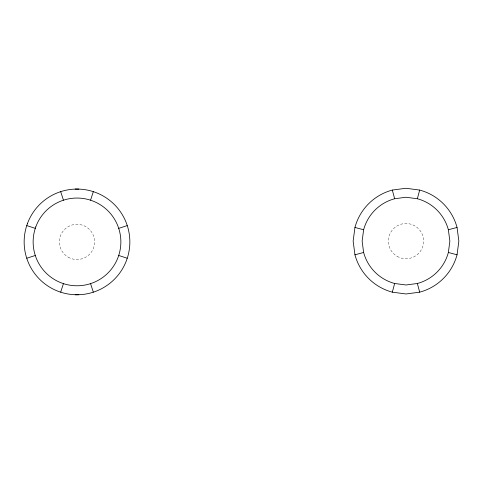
<?xml version="1.0" encoding="UTF-8"?>
<svg xmlns="http://www.w3.org/2000/svg" width="483" height="483" viewBox="0 0 483 483"><rect width="100%" height="100%" fill="white"/><g stroke="black" fill="none" stroke-linecap="round" stroke-linejoin="round"><path stroke-width="0.36" stroke-dasharray="2.42 1.81" d="M397.189 256.376A17.617 17.617 0 0 0 423.615 241.12A17.617 17.617 0 0 0 397.189 225.863A17.617 17.617 0 0 0 397.189 256.376M68.194 257.173A17.617 17.617 0 0 0 94.62 241.917A17.617 17.617 0 0 0 68.194 226.66A17.617 17.617 0 0 0 68.194 257.173"/><path stroke-width="0.72" d="M354.945 227.439L353.145 241.12L354.945 254.795A52.852 52.852 0 0 0 392.317 292.167L405.998 293.972L419.679 292.167A52.852 52.852 0 0 0 457.051 254.795L458.85 241.12L457.051 227.439A52.852 52.852 0 0 0 419.679 190.067L405.998 188.267L392.317 190.067A52.852 52.852 0 0 0 354.945 227.439L363.627 229.763A43.868 43.868 0 0 1 394.647 198.742L405.998 197.251L417.354 198.742A43.868 43.868 0 0 1 448.369 229.763L449.866 241.12L448.369 252.47A43.868 43.868 0 0 1 417.354 283.491L405.998 284.982L394.647 283.491A43.868 43.868 0 0 1 363.627 252.47L362.129 241.12L363.627 229.763M392.317 292.167L394.647 283.491M417.354 198.742L419.679 190.067M60.671 292.179L63.448 283.636M90.556 200.197L93.334 191.648M26.77 258.236L35.307 255.465M118.697 228.368L127.234 225.591M354.945 254.795L363.627 252.47M448.369 229.763L457.051 227.439M75.155 189.094L78.844 189.094M75.155 294.733L78.844 294.733M448.369 252.47L457.051 254.795M26.77 225.591L35.307 228.368M118.697 255.465L127.234 258.236M60.671 191.648L63.448 200.197M90.556 283.636L93.334 292.179M392.317 190.067L394.647 198.742M417.354 283.491L419.679 292.167M27.338 223.84L26.197 227.348A52.852 52.852 0 0 0 26.197 256.485L27.338 259.993A52.852 52.852 0 0 0 126.667 259.993L127.808 256.485A52.852 52.852 0 0 0 127.808 227.348L126.667 223.84A52.852 52.852 0 0 0 27.338 223.84M35.778 226.913L34.836 229.823A43.868 43.868 0 0 0 34.836 254.004L35.778 256.92A43.868 43.868 0 0 0 75.469 285.755L78.536 285.755A43.868 43.868 0 0 0 118.226 256.92L119.168 254.004A43.868 43.868 0 0 0 119.168 229.823L118.226 226.913A43.868 43.868 0 0 0 78.536 198.072L75.469 198.072A43.868 43.868 0 0 0 35.778 226.913"/></g></svg>
